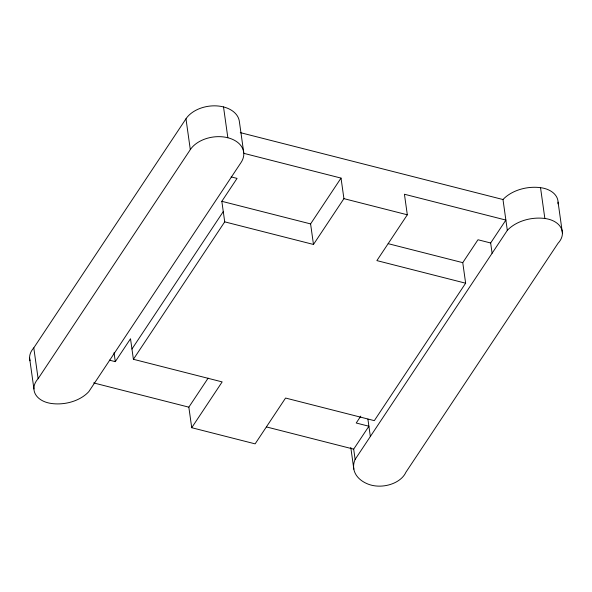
<?xml version="1.0" encoding="UTF-8"?>
<svg xmlns="http://www.w3.org/2000/svg" width="592" height="592" viewBox="0 0 592 592"><rect width="100%" height="100%" fill="white"/><g stroke="black" fill="none" stroke-linecap="round" stroke-linejoin="round"><path stroke-width="0.89" d="M30.007 360.75A24.997 16.983 -8 0 1 33.788 347.867L185.977 118.8A28.283 19.218 -8 0 1 216.539 105.887A28.283 19.218 -8 0 1 239.39 121.686L243.726 152.507M38.117 378.688L190.313 149.621A28.283 19.218 -8 0 1 227.846 137.751A28.283 19.218 -8 0 1 241.033 162.534L88.837 391.608A33.33 22.644 -8 0 1 51.304 403.47A24.997 16.983 -8 0 1 38.117 378.688L33.788 347.867M109.379 360.151L115.292 361.653L130.514 338.75L133.4 359.292L222.163 381.899L191.727 427.713L255.13 443.859L285.566 398.046L374.329 420.646L465.645 283.205L462.759 262.656L477.973 239.753L490.657 242.979L492.1 253.258M133.4 359.292L224.716 221.852L221.83 201.31L237.052 178.399L231.132 176.89M131.957 349.021L223.273 211.581M191.727 427.713L188.841 407.163L208.118 378.147M224.716 221.852L313.479 244.459L310.593 223.909L341.029 178.096L244.037 153.395M313.479 244.459L343.922 198.646L341.029 178.096M490.657 242.979L505.879 220.076L404.432 194.243L407.318 214.792L376.882 260.606L465.645 283.205M360.787 416.132L356.221 423.006L368.905 426.24L353.683 449.143L355.126 459.414A33.33 22.644 -8 0 0 368.313 484.204A24.997 16.983 -8 0 0 405.846 472.335L558.041 243.268A24.709 16.791 -8 0 0 544.855 218.478L540.526 187.657A34.047 23.132 -8 0 0 502.985 199.526L240.278 132.623M355.126 459.414L507.322 230.347A34.047 23.132 -8 0 1 544.855 218.478M343.922 198.646L407.318 214.792M221.83 201.31L310.593 223.909M388.197 243.675L462.759 262.656M93.625 382.92L188.841 407.163M266.474 426.936L353.683 449.143M558.071 202.116L562.4 232.937M502.985 199.526L507.322 230.347M367.898 419.092L370.348 436.511M350.782 447.404L353.838 469.167M223.517 106.93L227.846 137.751M185.977 118.8L190.313 149.621M114.041 352.721L115.292 361.653M29.6 358.16L33.929 388.981M540.526 187.657A24.709 16.791 -8 0 1 557.997 203.892"/></g></svg>
